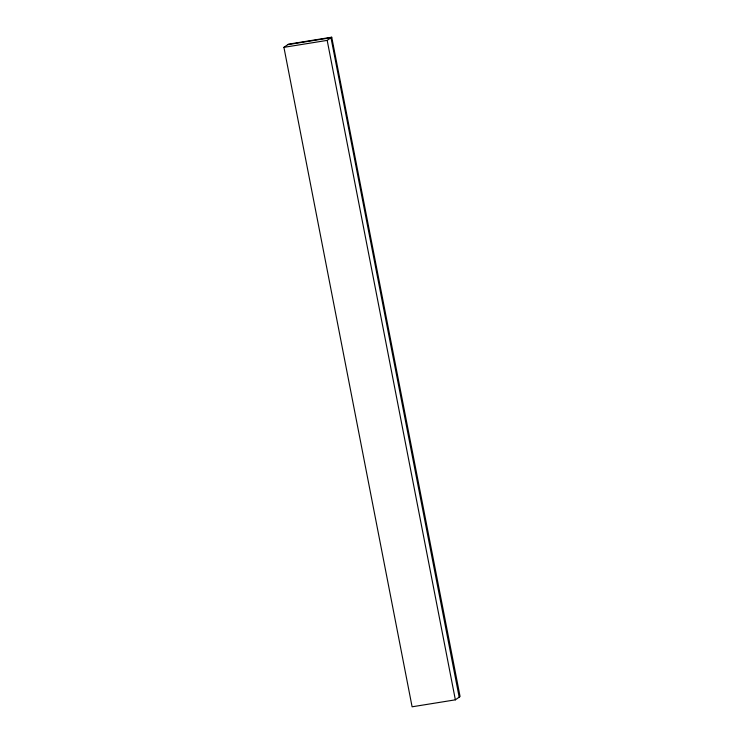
<?xml version="1.0" encoding="UTF-8"?>
<svg xmlns="http://www.w3.org/2000/svg" width="744" height="744" viewBox="0 0 744 744"><rect width="100%" height="100%" fill="white"/><g stroke="black" fill="none" stroke-linecap="round" stroke-linejoin="round"><path stroke-width="1.12" d="M283.92 47.337L288.458 44.166L331.722 37.2L460.08 696.533L455.365 699.834L412.102 706.8L283.92 47.337L327.183 40.381L331.722 37.2M287.723 44.677L330.987 37.712L459.178 697.174M327.183 40.381L455.365 699.834"/></g></svg>
